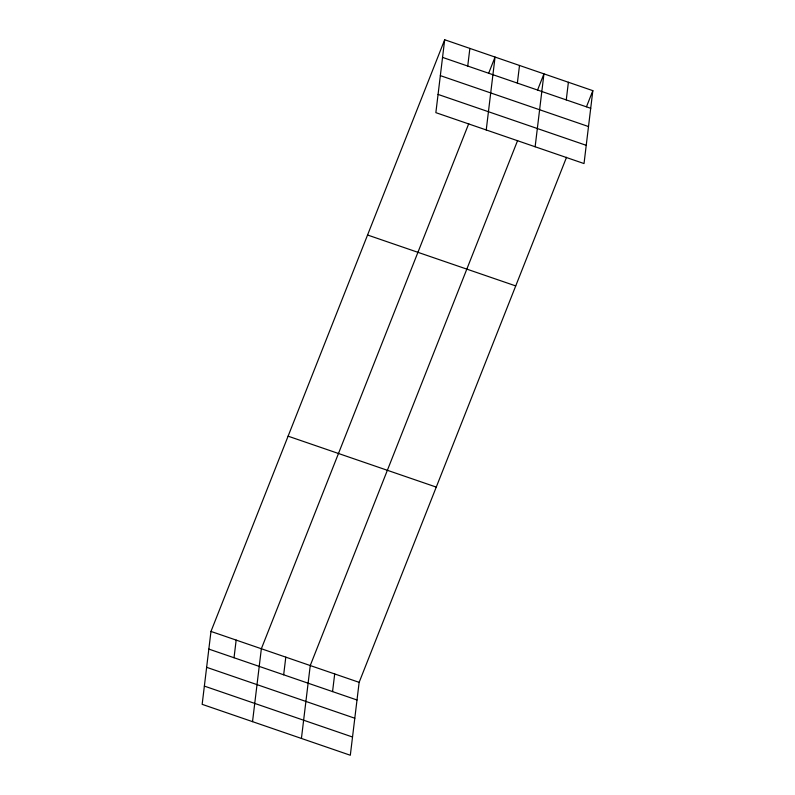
<?xml version="1.0" encoding="UTF-8"?>
<svg xmlns="http://www.w3.org/2000/svg" width="795" height="795" viewBox="0 0 795 795"><rect width="100%" height="100%" fill="white"/><g stroke="black" fill="none" stroke-linecap="round" stroke-linejoin="round"><path stroke-width="1.19" d="M444.683 39.75L435.859 112.651L584.027 163.561L592.841 90.66L444.683 39.75L210.973 631.439L202.159 704.34L350.317 755.25L359.141 682.349L566.537 157.281M234.028 657.743L236.165 640.094M252.532 721.651L261.356 648.75L468.742 123.672M283.666 674.796L285.803 657.147M301.424 738.446L310.249 665.544L517.634 140.477M332.558 691.59L334.695 673.951M467.738 66.055L469.865 48.406M486.232 129.963L495.056 57.061L488.706 73.14M517.366 83.107L519.503 65.458M535.134 146.757L543.949 73.865L537.599 89.944M566.259 99.912L568.395 82.263M586.491 106.739L592.841 90.66M442.547 57.399L590.715 108.309M440.341 75.634L588.499 126.544M438.065 94.416L586.233 145.326M367.558 235.012L515.726 285.922M288.098 436.177L436.266 487.097M210.973 631.439L359.141 682.349M208.837 649.088L357.005 699.997M206.63 667.313L354.799 718.233M204.365 686.105L352.523 737.015"/></g></svg>
